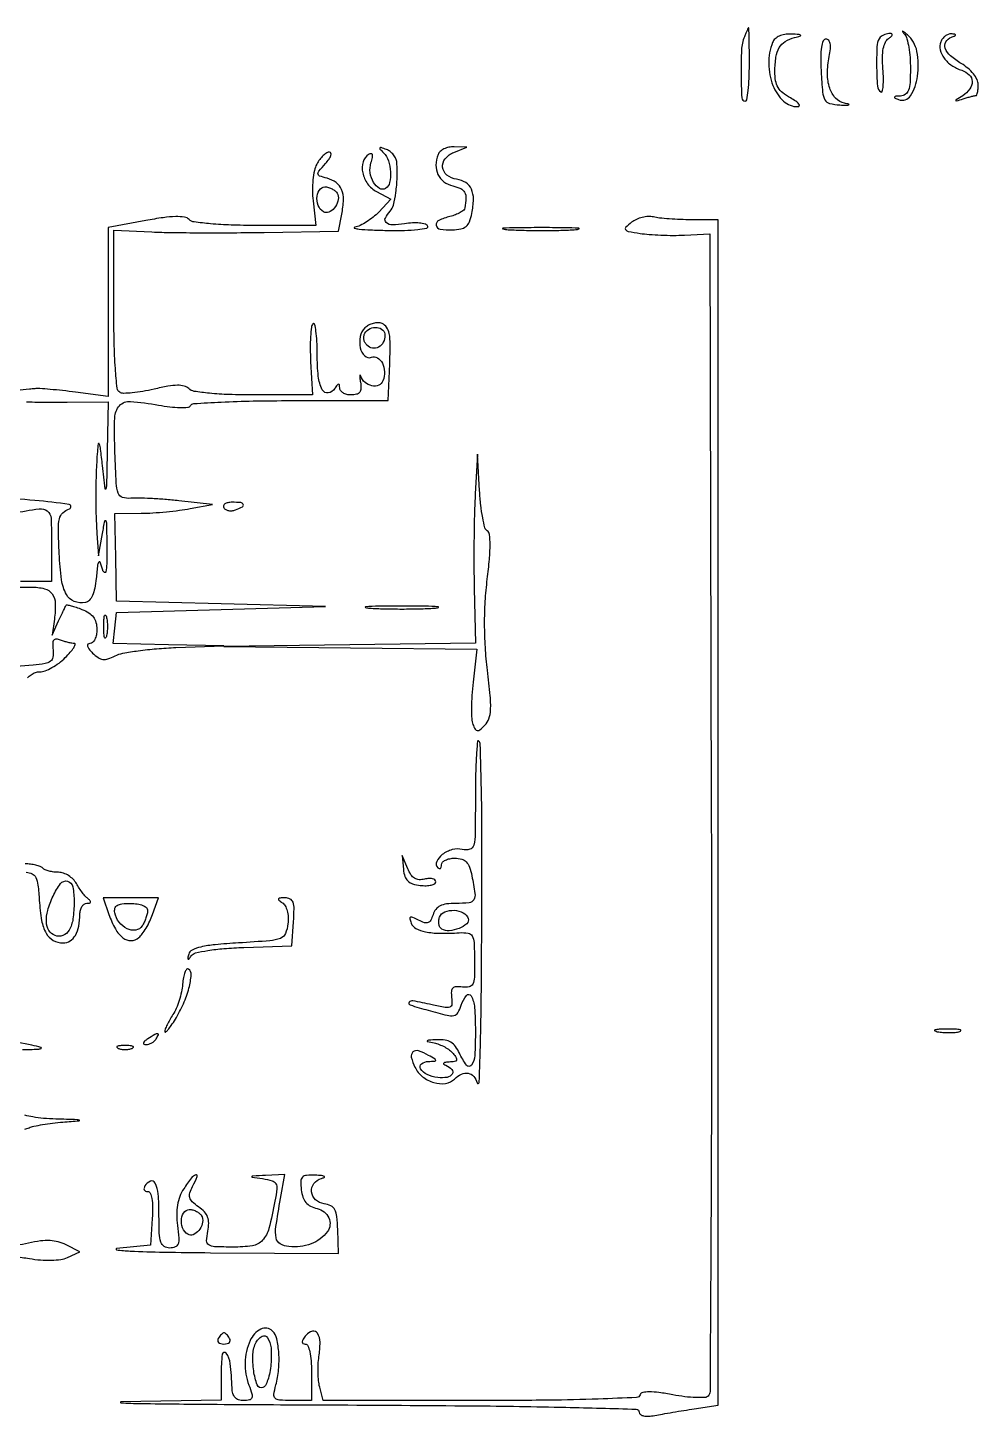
# Model space of a CAD drawing. Extents: x 24 to 1546, y 0 to 2379.
# Drawn here: x 979.8 to 1148, y 1714.2 to 1960 of the extents above; entities that cross this region are included whole.
import ezdxf

# ---------------------------------------------------------------- set-up
doc = ezdxf.new("R2010")
doc.units = 0
doc.header["$MEASUREMENT"] = 0
doc.layers.get('0').update_dxf_attribs({"linetype": 'CONTINUOUS'})

msp = doc.modelspace()

# ---------------------------------------------------------------- linework, layer by layer
for points in [[(1106.606989, 1958.418213, 0.078264), (1106.104813, 1956.064435, 0.01663), (1106.017684, 1951.862032, 0.009185), (1106.150286, 1947.571503, 0.400874), (1106.75, 1947.00263, 0.366124), (1107.047598, 1947.256074, 0.01214), (1107.279687, 1948.913277, 0.017886), (1107.446015, 1951.011729, 0.010832), (1107.5, 1953.503265, 0.002062), (1107.489723, 1955.994876, 0.003439), (1107.45799, 1958.092294, 0.000476), (1107.415473, 1959.943786, 0.408521), (1107.356989, 1960.000635, 0.282421), (1107.28193, 1959.954104, 0.005688), (1107.077684, 1959.535536, 0.011684), (1106.849983, 1959.024594, 0.007364)], [(1111.606989, 1957.418213, 0.094247), (1110.922327, 1953.622723, 0.091504), (1111.665658, 1949.79825, 0.109907), (1113.547993, 1947.00752, 0.19923), (1116.078741, 1946.040038, 0.295666), (1116.32309, 1946.208326, 0.284097), (1116.274693, 1946.50656, 0.069077), (1115.717492, 1946.993664, 0.020845), (1114.75, 1947.571975, -0.045017), (1113.403519, 1948.467772, -0.092192), (1112.580072, 1949.425967, -0.090608), (1112.147817, 1950.627549, -0.042365), (1112.015313, 1952.281937, -0.033806), (1112.199646, 1954.825508, -0.09711), (1112.776613, 1956.490694, -0.124723), (1113.837381, 1957.573061, -0.075765), (1115.5, 1958.268316, 0.009083), (1116.522967, 1958.54373, 0.578133), (1116.559017, 1958.690238, 0.177681), (1116.286118, 1958.809497, 0.004111), (1114.856989, 1958.883999, 0.050733), (1113.749411, 1958.820222, 0.066296), (1112.778623, 1958.529156, 0.0774), (1112.038834, 1958.046385, 0.118477)], [(1130.666667, 1958.333333, 0.185223), (1130.098573, 1957.058141, 0.015355), (1130.016963, 1953.365769, 0.013747), (1130.151072, 1949.652749, 0.243018), (1130.75, 1948.654466, 0.505964), (1131.017291, 1948.762219, 0.038823), (1131.173804, 1949.656957, 0.02901), (1131.224773, 1951.013178, 0.014754), (1131.139546, 1952.718168, -0.020274), (1131.059234, 1954.781272, -0.04549), (1131.203959, 1956.340528, -0.063753), (1131.560231, 1957.449671, -0.142938), (1132.139546, 1958.107406, 0.0337), (1132.595817, 1958.441568, 0.142281), (1132.782137, 1958.720669, 0.353932), (1132.709656, 1958.905143, 0.126147), (1132.416667, 1958.984687, 0.053488), (1131.952985, 1958.941562, 0.039195), (1131.455729, 1958.799669, 0.039908), (1131.000766, 1958.58765, 0.067486)], [(1135.003571, 1958.803571, -0.110401), (1135.390171, 1958.04552, -0.021809), (1135.707299, 1956.543549, -0.022139), (1135.926845, 1954.725902, -0.018986), (1136, 1952.8, -0.013946), (1135.929934, 1950.288387, -0.072278), (1135.654742, 1948.931417, -0.153288), (1135.114458, 1948.218636, -0.144215), (1134.25, 1947.921053, 0.010955), (1133.402367, 1947.864184, 0.254126), (1133.207665, 1947.734773, 0.426161), (1133.263218, 1947.566709, 0.017325), (1133.9128, 1947.283453, 0.361009), (1136.022153, 1947.97392, 0.107329), (1137.267451, 1951.409763, 0.080582), (1137.148615, 1955.820154, 0.169172), (1135.45764, 1958.753571, 0.00401), (1134.805737, 1959.307899, 0.14781), (1134.627971, 1959.383722, 0.662455), (1134.591202, 1959.318035, 0.007916)], [(1141.35674, 1957.487265, 0.153689), (1141.271036, 1956.093545, 0.099399), (1141.967512, 1954.620732, 0.084207), (1143.317518, 1953.330122, 0.072014), (1145.090305, 1952.471338, -0.117873), (1146.410767, 1951.676228, -0.191968), (1146.930915, 1950.495063, -0.169443), (1146.51877, 1949.163668, -0.091121), (1145.25, 1947.974185, 0.001472), (1144.090563, 1947.22387, 0.293301), (1144.036492, 1947.103726, 0.458615), (1144.122366, 1947.049516, 0.001881), (1145.331787, 1947.424495, -0.005997), (1146.063826, 1947.644874, -0.007503), (1146.748337, 1947.830945, -0.006189), (1147.325314, 1947.970939, -0.056474), (1147.581787, 1948, 0.314278), (1147.744432, 1948.113435, 0.03522), (1147.87715, 1948.570893, 0.032728), (1147.969781, 1949.198554, 0.020275), (1148, 1949.943464, 0.117668), (1147.78899, 1950.827684, 0.05273), (1147.136129, 1951.837595, 0.047215), (1146.16944, 1952.827369, 0.042344), (1145, 1953.659071, -0.044452), (1143.084517, 1955.033532, -0.126065), (1142.151438, 1956.372167, -0.230664), (1142.25931, 1957.498642, -0.160969), (1143.25, 1958.337719, 0.01027), (1143.89123, 1958.611907, 0.30932), (1143.97782, 1958.754345, 0.36718), (1143.873211, 1958.864951, 0.011982), (1143.218615, 1958.921053, 0.108373), (1142.68537, 1958.838075, 0.07161), (1142.143118, 1958.532443, 0.066929), (1141.674506, 1958.059607, 0.070327)], [(1120.200096, 1952.25, 0.008493), (1120.454473, 1948.574325, 0.106211), (1120.861343, 1947.248271, 0.207636), (1121.698213, 1946.609427, 0.047467), (1123.5, 1946.34137, 0.005498), (1124.706823, 1946.290857, 0.095267), (1125.094149, 1946.353016, 0.726863), (1125.090312, 1946.461537, 0.016398), (1124.344045, 1946.648597, -0.153445), (1122.761435, 1947.549122, -0.10825), (1121.713858, 1949.323604, -0.081274), (1121.317873, 1951.850437, -0.047699), (1121.630464, 1954.90232, 0.024058), (1121.836068, 1956.269303, 0.069758), (1121.799717, 1957.222692, 0.130849), (1121.536805, 1957.78462, 0.221771), (1121.075096, 1958, 0.300376), (1120.56763, 1957.664905, 0.063228), (1120.261761, 1956.59031, 0.038194), (1120.130522, 1954.835841, 0.012606)], [(1042.75, 1937.859246, -0.118829), (1043.59315, 1936.468989, -0.06281), (1043.962667, 1934.474132, -0.065408), (1043.824812, 1932.587191, -0.206269), (1043.113307, 1931.570027, -0.278064), (1042.01418, 1931.557772, -0.13027), (1040.97526, 1932.607047, -0.095697), (1040.378993, 1934.344756, -0.112234), (1040.524516, 1936.077242, 0.020994), (1040.784301, 1937.033183, 0.12481), (1040.771487, 1937.546335, 0.360354), (1040.537182, 1937.70862, 0.117434), (1040.107134, 1937.566212, 0.188135), (1039.119696, 1936.25455, 0.121528), (1039.059072, 1934.330978, 0.104859), (1039.933719, 1932.368816, 0.113262), (1041.510358, 1930.994457), (1044.020716, 1929.650954), (1041.886085, 1927.378743, -0.035049), (1040.912786, 1926.478293, -0.028357), (1039.754069, 1925.651475, -0.029206), (1038.592529, 1925.009851, -0.063218), (1037.625726, 1924.689448, 0.775095), (1037.615872, 1924.520644, 0.053382), (1038.418331, 1924.354879, 0.014536), (1040.445497, 1924.216871, 0.005367), (1043.309017, 1924.136182, 0.009756), (1046.429337, 1924.142651, 0.022083), (1048.785111, 1924.297747, 0.025126), (1050.37894, 1924.55519, 0.518702), (1050.540694, 1924.934156, 0.194891), (1050.096368, 1925.259665, 0.039173), (1049.110205, 1925.427935, 0.036053), (1047.857101, 1925.451275, 0.026863), (1046.481677, 1925.303314, -0.034929), (1044.32313, 1925.106241, -0.187237), (1043.23333, 1925.502778, -0.336706), (1043.064804, 1926.325385, -0.080055), (1043.915732, 1927.55, 0.132723), (1044.504161, 1928.619143, 0.025403), (1044.923049, 1930.815796, 0.02612), (1045.148098, 1933.4444, 0.0244), (1045.105963, 1936.143011, 0.091274), (1044.935431, 1936.820905, 0.062207), (1044.517064, 1937.499094, 0.060306), (1043.927042, 1938.075045, 0.072401), (1043.25, 1938.452257, 0.008433), (1042.307933, 1938.79283, 0.309425), (1042.097977, 1938.734694, 0.377046), (1042.10202, 1938.538647, 0.009992)], [(1052.384042, 1937.558413, 0.085786), (1052.014771, 1935.691273, 0.116691), (1052.368498, 1934.017182, 0.123109), (1053.412235, 1932.741035, 0.102466), (1055.005251, 1931.99876, -0.04787), (1056.402148, 1931.524201, -0.162354), (1057.100234, 1930.880282, -0.137605), (1057.336006, 1929.874905, -0.030894), (1057.15, 1928.108408, -0.179937), (1056.92798, 1927.723096, -0.042899), (1056.309688, 1927.294405, -0.038715), (1055.468093, 1926.894997, -0.029962), (1054.5, 1926.589356, 0.047736), (1052.524728, 1925.887729, 0.337808), (1052.081761, 1925.042134, 0.321876), (1052.780552, 1924.352244, 0.046184), (1054.904895, 1924.216359, 0.042135), (1056.421625, 1924.387938, 0.126326), (1057.354251, 1924.836363, 0.126684), (1057.953979, 1925.677734, 0.042486), (1058.377708, 1927.138538, 0.044102), (1058.653056, 1929.648903, 0.110687), (1058.290369, 1931.443833, 0.148131), (1057.29072, 1932.597539, 0.105523), (1055.675664, 1933.191529, -0.131033), (1053.969829, 1933.918265, -0.20339), (1053.205374, 1935.297309, -0.199615), (1053.660223, 1936.826056, -0.127243), (1055.175759, 1937.941374), (1057.5, 1938.873227), (1055.218615, 1938.936614, 0.059349), (1054.305041, 1938.853449, 0.060879), (1053.444888, 1938.557914, 0.067344), (1052.764486, 1938.105258, 0.121306)], [(1034.650878, 1930.5, -0.147733), (1034.666904, 1929.293413, -0.10314), (1034.027525, 1928.081938, -0.121595), (1033.048685, 1927.356756, -0.241856), (1032.111803, 1927.430902, -0.16581), (1031.18021, 1928.56289, -0.122031), (1030.989024, 1930.188103, -0.154908), (1031.578755, 1931.463415, -0.261169), (1032.667134, 1931.823324, -0.049631), (1033.328325, 1931.625482, -0.049633), (1033.937551, 1931.301226, -0.054229), (1034.409202, 1930.90666, -0.115301)], [(1086.647211, 1925.561729, 0.023012), (1085.607982, 1924.678935, 0.386428), (1085.57354, 1924.265374, 0.184925), (1086.065188, 1923.963491, 0.007576), (1088.147211, 1923.606538, 0.019516), (1089.750618, 1923.420331, 0.009137), (1091.836993, 1923.29853, 0.009037), (1094.032065, 1923.250304, 0.012524), (1096, 1923.291942), (1100.5, 1923.5), (1100.754743, 1821.054743, -0.000747), (1100.793802, 1781.716419, -0.001231), (1100.695288, 1748.463413, -0.000086), (1100.528106, 1718.593204, -0.197413), (1100.194618, 1717.794618, -0.187455), (1099.592314, 1717.529402, -0.019667), (1098.023137, 1717.52179, -0.022214), (1096.087083, 1717.674859, -0.016027), (1093.946625, 1718.010122, 0.012005), (1091.488338, 1718.415449, 0.034426), (1089.762949, 1718.537426, 0.051328), (1088.626284, 1718.422447, 0.26754), (1088.173416, 1718.020247, -0.310261), (1087.538035, 1717.539871, -0.002389), (1080.751401, 1717.26219, -0.006514), (1072.032106, 1717.060847, -0.002515), (1059.935719, 1717), (1032.038104, 1717), (1031.440353, 1719.381629, -0.036774), (1031.244313, 1720.507538, -0.018788), (1031.156366, 1721.940385, -0.018563), (1031.176329, 1723.431146, -0.026457), (1031.312984, 1724.747873, 0.040225), (1031.507508, 1727.305533, 0.134493), (1031.059765, 1728.911596, 0.336589), (1030.163261, 1729.271937, 0.153922), (1029.039284, 1728.547334, 0.025571), (1028.515816, 1727.846595, 0.122183), (1028.347158, 1727.380656, 0.291508), (1028.482632, 1727.109373, 0.135915), (1028.877555, 1727, -0.296338), (1029.342542, 1726.697883, -0.049439), (1029.693878, 1725.636359, -0.037376), (1029.926619, 1724.054802, -0.01785), (1030, 1722), (1030, 1717), (1026.480948, 1717, -0.014655), (1024.310441, 1717.063631, -0.182077), (1023.57003, 1717.393234, -0.241084), (1023.343726, 1718.079286, -0.026569), (1023.695703, 1719.75, 0.043411), (1024.174899, 1722.476205, 0.037549), (1024.210256, 1725.381998, 0.038185), (1023.855493, 1727.91358, 0.143431), (1023.093873, 1729.306127, 0.326408), (1021.010997, 1729.630277, 0.17212), (1019.127083, 1727.621267, 0.096091), (1018.243587, 1723.684826, 0.098443), (1018.908906, 1719.739594, -0.016415), (1019.44931, 1718.164427, -0.157822), (1019.43854, 1717.46491, -0.267721), (1019.025495, 1717.103251, -0.049037), (1017.975249, 1717, -0.078086), (1017.08958, 1717.139165, -0.130671), (1016.459459, 1717.544458, -0.118807), (1016.076074, 1718.241523, -0.058152), (1015.923489, 1719.25, 0.017922), (1015.622575, 1723.552083, 0.14142), (1014.876334, 1725.38495, 0.670824), (1014.193506, 1725.189648, 0.027623), (1014, 1721.689741), (1014, 1717.046149), (996.25, 1716.748476, 0.959743), (996.246713, 1716.613269, 0.012814), (999.796875, 1716.472032, 0.001889), (1013.30851, 1716.332067, 0.000616), (1033.25, 1716.225401, -0.00112), (1058.539249, 1716.064659, -0.003808), (1075.017791, 1715.797488, -0.000951), (1087.458406, 1715.477315, -0.406143), (1088, 1714.920545, 0.244513), (1088.203997, 1714.528336, 0.103602), (1088.765091, 1714.287731, 0.065044), (1089.64027, 1714.227491, 0.031957), (1090.75, 1714.367017, -0.004214), (1092.100023, 1714.613428, -0.001716), (1093.940625, 1714.926872, -0.001698), (1095.921465, 1715.250297, -0.002165), (1097.75, 1715.53437), (1102, 1716.175796), (1102, 1821.087898), (1102, 1926), (1097.25, 1926.013655, -0.008927), (1095.284764, 1926.054397, -0.008734), (1093.307812, 1926.16532, -0.008657), (1091.576909, 1926.322971, -0.032273), (1090.5, 1926.510787, 0.0742), (1089.598698, 1926.591271, 0.045645), (1088.543243, 1926.431436, 0.044736), (1087.503737, 1926.074294, 0.059526)], [(1064.789188, 1924.258586, 0.008711), (1067.612159, 1924.14806, 0.005503), (1070.908478, 1924.112769, 0.005525), (1074.149843, 1924.149556, 0.010124), (1076.789188, 1924.262181, 0.088327), (1077.319858, 1924.391534, 0.788092), (1077.297449, 1924.515128, 0.011688), (1074.807799, 1924.597762, 0.002526), (1070.5, 1924.618236, 0.002432), (1066.200814, 1924.596037, 0.013217), (1063.872449, 1924.511106, 0.86599), (1063.862628, 1924.389364, 0.041857)], [(1043, 1905.559017, -0.119941), (1042.698299, 1904.319405, -0.148759), (1041.873111, 1903.47322, -0.16795), (1040.796398, 1903.288602, -0.156873), (1039.8, 1903.8, -0.080605), (1039.458581, 1904.273679, -0.074573), (1039.27294, 1904.843771, -0.077807), (1039.266811, 1905.420225, -0.102584), (1039.446149, 1905.912868, -0.141953), (1040.363694, 1906.742628, -0.13899), (1041.590655, 1906.962058, -0.167006), (1042.596601, 1906.500468, -0.20522)], [(1058.979813, 1877.5, 0.0081), (1058.839387, 1874.132016, 0.003623), (1058.75857, 1869.697814, 0.003585), (1058.740709, 1865.006599, 0.004859), (1058.796137, 1860.769156), (1059.018008, 1851.038311), (1036.759004, 1850.749024), (1014.5, 1850.459737), (1036.879166, 1850.229868), (1059.258333, 1850), (1058.597963, 1844.163103, 0.012546), (1058.391236, 1841.808361, 0.014548), (1058.316149, 1839.559806, 0.013638), (1058.359732, 1837.664157, 0.079202), (1058.565924, 1836.688801, 0.03349), (1058.969874, 1835.815768, 0.254043), (1059.337999, 1835.578294, 0.197291), (1059.804778, 1835.729993, 0.020402), (1060.672608, 1836.52975, 0.115465), (1061.38742, 1837.681412, 0.069456), (1061.687675, 1839.26929, 0.035677), (1061.630104, 1841.758063, 0.006816), (1061.141827, 1846.25805, -0.014832), (1060.764283, 1850.347831, -0.015174), (1060.63369, 1854.421767, -0.015336), (1060.750516, 1858.453118, -0.015971), (1061.114389, 1862.415289, 0.008845), (1061.487085, 1865.923814, 0.022415), (1061.598095, 1868.484888, 0.025046), (1061.504718, 1870.293406, 0.232971), (1061.101575, 1870.937223, -0.193448), (1060.693328, 1871.49125, -0.015989), (1060.293203, 1873.27307, -0.019541), (1059.956824, 1875.501113, -0.013772), (1059.746213, 1878.025932), (1059.385359, 1884.5)], [(1014.473008, 1875.043674, 0.126981), (1014.809536, 1874.720854, 0.081026), (1015.321649, 1874.533742, 0.072258), (1015.926665, 1874.506898, 0.066719), (1016.532025, 1874.650663, 0.027681), (1017.769457, 1875.205874, 0.395517), (1017.917133, 1875.622791, 0.275668), (1017.476999, 1875.936989, 0.020503), (1015.940983, 1876, 0.045552), (1015.193244, 1875.931736, 0.099152), (1014.660421, 1875.719079, 0.177225), (1014.42542, 1875.405148, 0.214542)], [(993.689326, 1852.25, -0.161593), (993.521012, 1851.99086, -0.542911), (993.366341, 1852.042187, -0.052887), (993.259713, 1852.748017, -0.011065), (993.232003, 1854, -0.011065), (993.259713, 1855.251983, -0.052887), (993.366341, 1855.957813, -0.542911), (993.521012, 1856.00914, -0.161593), (993.689326, 1855.75, -0.039571), (993.831531, 1854.952734, -0.024357), (993.877971, 1854, -0.024357), (993.831531, 1853.047266, -0.039571)], [(1040.25, 1857.261012, 0.009864), (1042.867693, 1857.148534, 0.005804), (1046, 1857.112174, 0.005804), (1049.132307, 1857.148534, 0.009864), (1051.75, 1857.261012, 0.061613), (1052.448108, 1857.39219, 0.829596), (1052.432812, 1857.51584, 0.013058), (1050.123307, 1857.600303, 0.002611), (1046, 1857.621831, 0.002611), (1041.876693, 1857.600303, 0.013058), (1039.567188, 1857.51584, 0.829596), (1039.551892, 1857.39219, 0.061613)], [(1059, 1824.147615, -0.00279), (1058.962106, 1817.357496, -0.056639), (1058.707272, 1815.318234, -0.266388), (1058.004241, 1814.575824, -0.13528), (1056.675797, 1814.545234, 0.130436), (1054.918232, 1814.521499, 0.092814), (1053.142919, 1813.646318, 0.128092), (1052.153892, 1812.40534, 0.310294), (1052.357499, 1811.309167, 0.117684), (1052.601589, 1811.159142, 0.255643), (1052.811265, 1811.19811, 0.167549), (1052.954971, 1811.430166, 0.055671), (1053, 1811.833333, -0.193863), (1053.179518, 1812.278934, -0.08728), (1053.697656, 1812.657292, -0.067133), (1054.466016, 1812.914085, -0.047153), (1055.375, 1813, -0.066858), (1056.575854, 1812.838706, -0.135513), (1057.388947, 1812.355263, -0.108346), (1057.950255, 1811.437985, -0.033988), (1058.375, 1809.875, -0.012298), (1058.917695, 1806.765731, -0.169272), (1058.707905, 1805.657938, -0.240121), (1057.885241, 1805.122533, -0.026414), (1055.567388, 1805, 0.030684), (1053.889147, 1804.896914, 0.083739), (1052.753132, 1804.558179, 0.113554), (1051.995501, 1803.941729, 0.088811), (1051.500239, 1803.000753, -0.044479), (1051.089433, 1802.018801, -0.181752), (1050.614299, 1801.596931, -0.175372), (1049.967389, 1801.584446, -0.040893), (1048.955357, 1802.023892, 0.014689), (1047.940794, 1802.529113, 0.201088), (1047.537743, 1802.543534, 0.37536), (1047.397667, 1802.281866, 0.034949), (1047.629494, 1801.523139, 0.182287), (1048.475657, 1800.571936, 0.07127), (1050.159024, 1799.974841, 0.047215), (1052.678011, 1799.71141, 0.018799), (1056.154081, 1799.807909, -0.052126), (1057.711337, 1799.747443, -0.234858), (1058.438994, 1799.244997, -0.115494), (1058.763655, 1798.09499, -0.009359), (1058.847233, 1794.93757, -0.009332), (1058.814259, 1791.917591, -0.099552), (1058.538108, 1790.727642, -0.24321), (1057.904572, 1790.228646, -0.082031), (1056.693152, 1790.196772, 0.042673), (1055.591503, 1790.254217, 0.187237), (1055.003219, 1790.003144, 0.191138), (1054.745415, 1789.425078, 0.044689), (1054.796806, 1788.344755, -0.050747), (1054.839718, 1787.134601, -0.294397), (1054.476674, 1786.645547, -0.136025), (1053.625918, 1786.56945, -0.010161), (1051.32488, 1787.039496, 0.00698), (1047.934837, 1787.754497, 0.297547), (1047.282389, 1787.490488, 0.507143), (1047.442698, 1787.023702, 0.007611), (1050.656229, 1786.078472, 0.006563), (1054.010385, 1785.194362, 0.100588), (1055.200608, 1785.141844, 0.228993), (1055.90327, 1785.629431, 0.051699), (1056.5, 1787, -0.090384), (1057.402679, 1788.702132, -0.535511), (1058.229607, 1788.635508, -0.108361), (1058.846307, 1786.578064, -0.018837), (1059, 1782.5, -0.01311), (1058.88347, 1778.056493, -0.141256), (1058.301292, 1776.37382, -0.513339), (1057.429673, 1776.366389, -0.050862), (1056.181954, 1778.5, 0.05181), (1055.490149, 1779.677871, 0.098443), (1054.681415, 1780.416257, 0.097841), (1053.648183, 1780.791829, 0.050713), (1052.271439, 1780.863818, 0.00282), (1050.719239, 1780.778768, 0.175661), (1050.470534, 1780.67122, 0.60303), (1050.505283, 1780.545866, 0.005708), (1051.677379, 1780.303783, -0.045339), (1052.598613, 1780.03601, -0.03286), (1053.566204, 1779.581448, -0.033442), (1054.434823, 1779.022552, -0.059939), (1055.049824, 1778.439966, -0.029811), (1055.609755, 1777.677018, -0.253481), (1055.641333, 1777.267791, -0.252809), (1055.315683, 1777.017101, -0.029679), (1054.372445, 1776.921053, 0.02328), (1053.701207, 1776.861365, 0.155673), (1053.402336, 1776.71916, 0.454598), (1053.408741, 1776.538923, 0.07474), (1053.75, 1776.337719, -0.105928), (1054.842596, 1775.598869, -0.35061), (1054.915952, 1774.792249, -0.21312), (1053.998697, 1774.208071, -0.06634), (1052.327119, 1774.183578, -0.076346), (1050.437648, 1774.706971, -0.156291), (1049.306846, 1775.724457, -0.372586), (1049.471256, 1776.601625, -0.16539), (1050.666667, 1777.030409, 0.006554), (1051.845749, 1777.065429, 0.389412), (1051.984807, 1777.204513, 0.273587), (1051.874448, 1777.410674, 0.004537), (1050.712324, 1778.101183, 0.050912), (1048.95682, 1778.896365, 0.26631), (1047.955902, 1778.696636, 0.281402), (1047.658842, 1777.752018, 0.054628), (1048.3045, 1776, 0.109288), (1049.65747, 1774.326692, 0.096327), (1051.650144, 1773.286536, 0.106227), (1053.721491, 1773.12597, 0.164228), (1055.315335, 1773.915335, -0.086729), (1056.525744, 1774.765594, -0.15225), (1057.726986, 1774.931406, -0.172736), (1058.705989, 1774.387501, -0.117025), (1059.310674, 1773.25, 0.86219), (1059.68165, 1773.290174, 0.004421), (1059.910932, 1780.677675, 0.00394), (1060.079427, 1792.456289, 0.00097), (1060.166179, 1811.806489, 0.002686), (1060.142945, 1820.018272, 0.004291), (1060.025202, 1827.033436, 0.001039), (1059.857293, 1833.150617, 0.191251), (1059.610178, 1833.723155, 0.636963), (1059.366527, 1833.634515, 0.005984), (1059.17924, 1831.162039, 0.010283), (1059.04349, 1828.012249, 0.005627)], [(1046.259963, 1811, 0.056783), (1046.520654, 1809.77189, 0.123796), (1047.035884, 1808.9662, 0.115245), (1047.898508, 1808.465364, 0.04553), (1049.25, 1808.183578, 0.033284), (1050.303686, 1808.132945, 0.053996), (1051.192188, 1808.245865, 0.074249), (1051.799811, 1808.490339, 0.266034), (1052, 1808.839958, 0.227946), (1051.841931, 1809.168667, 0.113179), (1051.415425, 1809.37413, 0.075609), (1050.772295, 1809.420903, 0.044391), (1050.009957, 1809.292353, -0.077212), (1049.037023, 1809.193103, -0.125672), (1048.248892, 1809.439054, -0.107781), (1047.59469, 1810.069946, -0.047191), (1047.01992, 1811.135973), (1046.019926, 1813.5)], [(987.984687, 1805.25, -0.03426), (987.76687, 1802.254089, -0.0947), (987.084649, 1800.261752, -0.172336), (985.996411, 1799.324994, -0.186058), (984.600925, 1799.322898, -0.166364), (983.524389, 1800.222528, -0.124301), (983.067563, 1801.711772, -0.082996), (983.305657, 1803.767496, -0.038483), (984.25, 1806.292833, -0.053352), (985.582871, 1808.509459, -0.307996), (986.812058, 1808.923986, -0.283948), (987.732717, 1807.926109, -0.04902)], [(994.129607, 1803.058052, 0.041365), (995.279161, 1800.470774, 0.102424), (996.617051, 1798.898182, 0.170145), (998.029037, 1798.422941, 0.171742), (999.422412, 1798.935608, 0.06162), (1000.04015, 1799.592107, 0.024015), (1000.728251, 1800.633531, 0.023336), (1001.373265, 1801.845146, 0.026783), (1001.870393, 1803.058052), (1002.895961, 1806), (998, 1806), (993.104039, 1806)], [(1000.984687, 1803.75, -0.056079), (1000.911524, 1803.164387, -0.025823), (1000.692983, 1802.426563, -0.025186), (1000.380366, 1801.665955, -0.031811), (1000.013154, 1801, -0.218847), (998.884683, 1800.272905, -0.149849), (997.355547, 1800.513426, -0.116643), (995.934693, 1801.675951, -0.11513), (995.176676, 1803.357183, -0.115548), (995.20437, 1804.131548, -0.193999), (995.592168, 1804.642666, -0.109252), (996.43564, 1804.922984, -0.025809), (997.926676, 1805, -0.034967), (999.155769, 1804.913938, -0.062136), (1000.134105, 1804.649564, -0.088302), (1000.768797, 1804.247936, -0.213852)], [(1024.830076, 1805.126181, -0.128667), (1025.327893, 1804.591664, -0.058144), (1025.68368, 1803.695115, -0.050883), (1025.863087, 1802.583014, -0.043008), (1025.830076, 1801.391493, -0.072583), (1025.371536, 1799.657847, -0.202079), (1024.48443, 1798.800186, -0.07315), (1022.645232, 1798.381764, -0.004587), (1017.079175, 1798, 0.00831), (1012.935344, 1797.684768, 0.032584), (1010.403863, 1797.282233, 0.056177), (1008.877279, 1796.750673, 0.218267), (1008.253044, 1796, 0.010398), (1008.077828, 1795.293522, 0.31404), (1008.143175, 1795.132845, 0.387783), (1008.295401, 1795.158021, 0.012175), (1008.705713, 1795.706033, -0.180521), (1009.480976, 1796.231046, -0.019652), (1011.631543, 1796.664237, -0.020287), (1014.488544, 1797.005557, -0.010909), (1018.031844, 1797.206033), (1026.5, 1797.5), (1026.807498, 1801.75, 0.014118), (1026.908788, 1804.050937, 0.089283), (1026.72003, 1805.203474, 0.195337), (1026.209686, 1805.778073, 0.117336), (1025.307498, 1805.984687, 0.016353), (1024.425797, 1805.948363, 0.252521), (1024.178495, 1805.790347, 0.368531), (1024.226242, 1805.553162, 0.025246)], [(1057.726719, 1802.334859, -0.301817), (1057.46904, 1801.397846, -0.084222), (1056.104193, 1800.564546, -0.07391), (1054.368312, 1800.153452, -0.16101), (1053.052623, 1800.467478, -0.129942), (1052.727846, 1800.810016, -0.080678), (1052.542331, 1801.335556, -0.071401), (1052.520019, 1801.958911, -0.064997), (1052.670952, 1802.584897, -0.21055), (1053.583369, 1803.504555, -0.10633), (1055.226529, 1803.773855, -0.104518), (1056.856803, 1803.344186, -0.199313)], [(1007.174326, 1790.704756, -0.034002), (1006.975288, 1789.332398, -0.023622), (1006.573542, 1787.817579, -0.02391), (1006.046795, 1786.393538, -0.044514), (1005.46689, 1785.309124, 0.015196), (1004.906524, 1784.394426, 0.018035), (1004.435848, 1783.497354, 0.017068), (1004.095515, 1782.720696, 0.100415), (1004.016847, 1782.285183, 0.620189), (1004.165675, 1782.215285, 0.049201), (1004.575095, 1782.611898, 0.025635), (1005.177579, 1783.401627, 0.011368), (1005.89361, 1784.5, 0.035248), (1007.328386, 1787.225867, 0.039638), (1008.301533, 1790.02302, 0.041301), (1008.711401, 1792.368269, 0.284224), (1008.211106, 1793.369529, 0.373636), (1007.888853, 1793.317004, 0.080933), (1007.578105, 1792.789743, 0.048841), (1007.323278, 1791.881169, 0.024953)], [(1001, 1781, 0.027275), (1000.445888, 1780.597454, 0.147021), (1000.239151, 1780.292684, 0.37991), (1000.327599, 1780.095709, 0.102799), (1000.690983, 1780.015313, 0.074131), (1001.192374, 1780.083483, 0.053889), (1001.713662, 1780.298248, 0.054031), (1002.175433, 1780.618541, 0.075854), (1002.5, 1781, 0.034464), (1002.886554, 1781.734105, 0.541951), (1002.758161, 1781.931144, 0.136158), (1002.281145, 1781.798791, 0.008108)], [(1140.761659, 1782.292739, 0.028254), (1141.754739, 1782.159391, 0.020511), (1142.869594, 1782.119272, 0.020826), (1143.934218, 1782.169017, 0.041951), (1144.761659, 1782.31292, 0.285845), (1144.916221, 1782.476221, 0.417468), (1144.814362, 1782.62839, 0.038992), (1143.938425, 1782.726931, 0.009782), (1142.5, 1782.747817, 0.008901), (1141.071102, 1782.715166, 0.053901), (1140.339362, 1782.605813, 0.67161), (1140.319562, 1782.45659, 0.082665)], [(995.75, 1779.337719, 0.057986), (996.320008, 1779.181385, 0.037979), (997, 1779.12966, 0.037979), (997.679992, 1779.181385, 0.057986), (998.25, 1779.337719, 0.174857), (998.459382, 1779.525001, 0.447206), (998.398438, 1779.693942, 0.078554), (997.89144, 1779.810911, 0.017491), (997, 1779.842105, 0.017491), (996.10856, 1779.810911, 0.078554), (995.601562, 1779.693942, 0.447206), (995.540618, 1779.525001, 0.174857)], [(1007.394215, 1754.478895, 0.051804), (1006.685596, 1753.106135, 0.050704), (1006.268018, 1751.607149, 0.045712), (1006.1344, 1749.919406, 0.030253), (1006.276005, 1747.978895, -0.013728), (1006.512868, 1745.750118, -0.102933), (1006.379355, 1744.702165, -0.220566), (1005.879628, 1744.18271, -0.092909), (1004.904843, 1744, -0.141021), (1003.911358, 1744.28589, -0.177582), (1003.329368, 1745.037466, -0.068199), (1003.059609, 1746.59753, -0.008759), (1003, 1750, 0.019652), (1002.859767, 1753.5665, 0.096561), (1002.322691, 1755.498651, 0.385132), (1001.494842, 1755.821555, 0.16494), (1000.5, 1755, 0.088183), (1000.348527, 1754.618172, 0.167031), (1000.390695, 1754.29375, 0.178051), (1000.619097, 1754.077478, 0.101778), (1000.995774, 1754, -0.296658), (1001.449616, 1753.704744, -0.062216), (1001.736939, 1752.75225, -0.041203), (1001.865437, 1751.267688, -0.017017), (1001.804791, 1749.25), (1001.5, 1744.5), (995.5, 1743.918108, 0.887256), (995.49471, 1743.68469, 0.024246), (997.914311, 1743.457765, 0.006847), (1003.831128, 1743.272299, 0.002554), (1012.144463, 1743.168108), (1034.788927, 1743), (1034.644463, 1747.25, 0.017912), (1034.482462, 1749.56722, 0.094542), (1034.114794, 1750.780929, 0.158346), (1033.42474, 1751.455491, 0.07989), (1032.25, 1751.819551, -0.152244), (1030.727269, 1752.542471, -0.180552), (1030.012817, 1753.955511, -0.192512), (1030.417915, 1755.422104, -0.16788), (1031.75, 1756.310674, 0.058238), (1032.244093, 1756.503427, 0.599433), (1032.244518, 1756.674155, 0.101706), (1031.77953, 1756.813202, 0.011673), (1030.683578, 1756.883999, 0.028552), (1029.101756, 1756.858807, 0.184792), (1028.392362, 1756.526159, 0.191943), (1028.101297, 1755.813178, 0.031142), (1028.183578, 1754.289546, 0.053076), (1028.473389, 1753.007207, 0.095013), (1029.00617, 1752.071874, 0.098467), (1029.832042, 1751.42125, 0.060381), (1031, 1750.994461, -0.229479), (1033.049749, 1749.333954, -0.275712), (1032.807669, 1746.903554, -0.146108), (1029.912677, 1744.733222, -0.114547), (1026, 1744.241428, -0.106553), (1024.446469, 1744.748278, -0.220715), (1023.732795, 1745.772312, -0.080021), (1023.70333, 1747.805461, -0.007533), (1024.50268, 1752.75), (1025.255616, 1757), (1021.877808, 1756.850168, 0.000832), (1019.607967, 1756.745699, 0.197104), (1019.423132, 1756.659387, 0.599957), (1019.457008, 1756.562411, 0.001359), (1021.347073, 1756.274378, -0.03201), (1023.006854, 1755.916253, -0.200064), (1023.672771, 1755.387135, -0.156053), (1023.855758, 1754.459948, -0.017674), (1023.531731, 1752.317448, -0.016552), (1022.449153, 1747.443046, -0.122459), (1021.326667, 1745.365468, -0.171243), (1019.534546, 1744.403715, -0.040294), (1016.090514, 1744.152549, -0.00795), (1012.837756, 1744.229475, -0.132029), (1011.813419, 1744.548679, -0.268324), (1011.438552, 1745.265447, -0.038762), (1011.643823, 1746.969116, 0.044525), (1011.798939, 1748.394405, 0.095574), (1011.611377, 1749.479535, 0.099223), (1011.040265, 1750.391435, 0.050658), (1010.013436, 1751.278036, -0.033994), (1008.900911, 1752.175805, -0.135405), (1008.443404, 1752.914228, -0.150242), (1008.453893, 1753.737595, -0.045132), (1008.948926, 1754.904568, 0.023932), (1009.771031, 1756.634898, 0.624767), (1009.508519, 1756.933494, 0.167481), (1008.745248, 1756.412288, 0.014938)], [(1010.650878, 1749.5, -0.147733), (1010.666904, 1748.293413, -0.10314), (1010.027525, 1747.081938, -0.121595), (1009.048685, 1746.356756, -0.241856), (1008.111803, 1746.430902, -0.16581), (1007.18021, 1747.56289, -0.122031), (1006.989024, 1749.188103, -0.154908), (1007.578755, 1750.463415, -0.261169), (1008.667134, 1750.823324, -0.049631), (1009.328325, 1750.625482, -0.049633), (1009.937551, 1750.301226, -0.054229), (1010.409202, 1749.90666, -0.115301)], [(1013.5, 1728, 0.146489), (1013.397987, 1727.620597, 0.191582), (1013.538811, 1727.29375, 0.134005), (1013.925364, 1727.072951, 0.063222), (1014.5, 1727, 0.063222), (1015.074636, 1727.072951, 0.134005), (1015.461189, 1727.29375, 0.191582), (1015.602013, 1727.620597, 0.146489), (1015.5, 1728, 0.025622), (1015.235369, 1728.382847, 0.032351), (1014.951311, 1728.70625, 0.033983), (1014.686704, 1728.937141, 0.163822), (1014.5, 1729, 0.163822), (1014.313296, 1728.937141, 0.033983), (1014.048689, 1728.70625, 0.032351), (1013.764631, 1728.382847, 0.025622)], [(1022.818221, 1723.459078, -0.026784), (1022.613638, 1721.975186, -0.035852), (1022.261501, 1720.663278, -0.038871), (1021.827255, 1719.668557, -0.193498), (1021.369866, 1719.283922, -0.404417), (1020.38982, 1719.759369, -0.052072), (1019.763203, 1722.250253, -0.048068), (1019.62611, 1725.206611, -0.108623), (1020.212371, 1727.357359, -0.156471), (1021.247475, 1728.376962, -0.378969), (1022.205156, 1728.125209, -0.128645), (1022.826797, 1726.33003, -0.040253)]]:
    msp.add_lwpolyline(points, format="xyb", close=True)
for points in [[(977, 1861), (980.393011, 1861, -0.062575), (982.739575, 1860.705172, -0.176272), (984.084591, 1859.787102, -0.150805), (984.648172, 1858.106446, -0.042357), (984.478972, 1855.311649), (984.068028, 1852.5), (985.230525, 1855, -0.001085), (985.687866, 1855.977973, -0.001532), (986.099949, 1856.847281, -0.000879), (986.451242, 1857.579211, -0.02148), (986.557823, 1857.777978, -0.321598), (986.723068, 1857.850457, -0.011048), (987.449328, 1857.679602, -0.016973), (988.337915, 1857.417251, -0.010572), (989.361312, 1857.052729, -0.049743), (990.57921, 1856.445185, -0.09188), (991.389379, 1855.697405, -0.098002), (991.84583, 1854.744696, -0.062937), (992, 1853.524751, -0.04613), (991.910653, 1852.55839, -0.066072), (991.643304, 1851.741646, -0.086144), (991.249598, 1851.19035, -0.197192), (990.785714, 1851, 0.183058), (990.425737, 1850.863637, 0.287258), (990.334974, 1850.55627, 0.103402), (990.604812, 1850.035919, 0.025238), (991.256202, 1849.315226, 0.043791), (992.228378, 1848.499903, 0.121212), (993.055266, 1848.180038, 0.114558), (993.965064, 1848.271567, 0.036917), (995.220488, 1848.805592, -0.072392), (996.600514, 1849.280534, -0.012593), (999.327268, 1849.725449, -0.013449), (1002.578607, 1850.083424, -0.011692), (1006, 1850.286821), (1014.5, 1850.592909), (1004.683578, 1850.796455), (994.867155, 1851), (995.183578, 1853.75), (995.5, 1856.5), (1014, 1857.022471), (1032.5, 1857.544941), (1014, 1858.022471), (995.5, 1858.5), (995.332639, 1866.25), (995.165278, 1874), (999.832639, 1874.05763, 0.012409), (1001.91084, 1874.134898, 0.008093), (1004.303963, 1874.322341, 0.00814), (1006.633242, 1874.58109, 0.01537), (1008.5, 1874.877846), (1012.5, 1875.640433), (1006.5, 1876.282831, 0.007041), (1004.01953, 1876.513129, 0.006995), (1001.528125, 1876.67407, 0.006884), (999.346634, 1876.754279, 0.026963), (998, 1876.712615, -0.098054), (996.544019, 1876.874368, -0.237069), (995.788974, 1877.608961, -0.070471), (995.445028, 1879.370055, -0.004253), (995.209303, 1884.765768, -0.014062), (995.165554, 1890.986245, -0.18178), (996.013055, 1893.10368, -0.232656), (997.937728, 1893.857425, -0.023974), (1002.913694, 1893.197495, 0.016479), (1004.946819, 1892.896792, 0.025604), (1006.715611, 1892.785769, 0.024036), (1008.10012, 1892.836429, 0.237465), (1008.58181, 1893.132372, -0.244167), (1009.1686, 1893.482724, -0.002614), (1014.017104, 1893.745134, -0.007495), (1019.694596, 1893.937401, -0.004716), (1026.331943, 1894), (1043.545851, 1894), (1043.838049, 1900.506395, 0.009631), (1043.926261, 1903.949114, 0.048381), (1043.752634, 1905.866009, 0.099401), (1043.295317, 1906.994028, 0.156528), (1042.487581, 1907.643139, 0.090587), (1041.755796, 1907.780636, 0.062859), (1040.918354, 1907.679228, 0.061142), (1040.107235, 1907.366311, 0.073903), (1039.45225, 1906.880822, 0.147018), (1038.617232, 1905.328257, 0.104532), (1038.630753, 1903.339951, 0.143794), (1039.405532, 1901.924209, 0.29592), (1040.590107, 1901.672951, -0.229127), (1041.663959, 1901.582458, -0.145284), (1042.534415, 1900.643767, -0.107699), (1042.91611, 1899.114401, -0.09943), (1042.644843, 1897.516859, -0.203242), (1041.891251, 1896.735685, -0.15293), (1040.690383, 1896.616604, -0.127138), (1039.465409, 1897.219839, -0.130991), (1038.702727, 1898.335144, 0.099272), (1038.591318, 1898.522193, 0.673771), (1038.522011, 1898.496886, 0.042143), (1038.543744, 1898.056842, 0.007702), (1038.664852, 1897.25, -0.044508), (1038.748051, 1896.149158, -0.155744), (1038.525216, 1895.48238, -0.17625), (1037.979114, 1895.11646, -0.060431), (1037.019052, 1895, -0.059937), (1036.245797, 1895.093027, -0.078036), (1035.588598, 1895.367188, -0.095663), (1035.145511, 1895.773163, -0.157812), (1034.984687, 1896.25, 0.039658), (1034.935897, 1896.781595, 0.406169), (1034.773467, 1896.899621, 0.201371), (1034.525459, 1896.750728, 0.017021), (1034.096491, 1896.121885, -0.217245), (1032.94108, 1895.367627, -0.32359), (1031.909659, 1895.898593, -0.091863), (1031.202375, 1898.30148, -0.025768), (1031, 1902.225684, 0.011535), (1030.947112, 1904.51783, 0.023181), (1030.780019, 1906.31923, 0.029664), (1030.541739, 1907.505916, 0.578794), (1030.251127, 1907.58446, 0.168892), (1029.972737, 1907.009283, 0.013756), (1029.82237, 1905.317217, 0.017268), (1029.767104, 1903.239185, 0.0124), (1029.843137, 1900.917794), (1030.184021, 1895), (1019.79201, 1895, -0.008446), (1015.436115, 1895.073583, -0.015785), (1011.917584, 1895.303846, -0.013933), (1009.222698, 1895.641876, -0.159521), (1008.280861, 1896.119139, 0.134876), (1007.473087, 1896.578709, 0.065967), (1006.287332, 1896.718541, 0.041782), (1004.59425, 1896.552301, 0.013515), (1002.128328, 1896.030786, -0.015613), (1000.124239, 1895.615716, -0.02029), (998.265801, 1895.368159, -0.018386), (996.730112, 1895.283478, -0.143956), (996.047467, 1895.470664, -0.232567), (995.58532, 1896.207454, -0.007977), (995.280222, 1899.695504, -0.012167), (995.066763, 1904.237554, -0.005657), (995, 1910.13796), (995, 1924.157885), (1001.75, 1923.861694, 0.007543), (1005.221722, 1923.761795, 0.002428), (1010.372656, 1923.716325, 0.002421), (1016.104993, 1923.721308, 0.00271), (1021.625, 1923.782751), (1034.75, 1924), (1035.347812, 1926.989062, 0.040709), (1035.646189, 1929.549224, 0.106313), (1035.321363, 1931.363314, 0.139117), (1034.357865, 1932.590847, 0.093544), (1032.736987, 1933.358529, -0.019471), (1031.428313, 1933.755783, -0.29064), (1031.144263, 1934.113251, -0.202994), (1031.297575, 1934.618168, -0.010057), (1032.461149, 1935.95707, 0.028628), (1033.094027, 1936.742384, 0.069692), (1033.43794, 1937.399889, 0.16549), (1033.444072, 1937.815353, 0.325172), (1033.190171, 1938, 0.142622), (1032.68009, 1937.851481, 0.047806), (1032.06187, 1937.369488, 0.042975), (1031.443858, 1936.674939, 0.037483), (1030.921636, 1935.853575, 0.07144), (1030.513056, 1934.729944, 0.026314), (1030.25449, 1933.058799, 0.025444), (1030.160338, 1931.177867, 0.027852), (1030.263615, 1929.353575), (1030.754326, 1925), (1020.077163, 1925, -0.008555), (1015.785113, 1925.073442, -0.01381), (1012.137898, 1925.299268, -0.010238), (1009.222471, 1925.621065, -0.165227), (1008.347924, 1926.052076, 0.16239), (1007.509338, 1926.471139, 0.040998), (1005.966132, 1926.563078, 0.029301), (1003.754537, 1926.383481, 0.01065), (1000.647924, 1925.879224), (994, 1924.654296), (994, 1909.689466), (994, 1894.724637), (988.25, 1895.489125, 0.005351), (985.938536, 1895.771304, 0.006338), (983.748438, 1895.986842, 0.005578), (981.898375, 1896.124491, 0.03967), (981, 1896.109946, 0.004085), (980.063045, 1896.012475, 0.000434), (977.884375, 1895.765903, 0.000536)], [(979.573438, 1893.779051, 0.002473), (983.466844, 1893.724684, 0.004106), (986.75, 1893.722036), (994, 1893.775722), (993.831892, 1885.137861, -0.000428), (993.707967, 1879.038304, -0.071201), (993.600013, 1878.383244, -0.808994), (993.464632, 1878.396157, -0.001278), (993, 1882.5, 0.003313), (992.6564, 1885.428166, 0.056473), (992.429886, 1886.369008, 0.775741), (992.241666, 1886.350534, 0.0208), (992.090016, 1885, 0.007922), (991.886383, 1881.259258, 0.008381), (991.80632, 1877.583495, 0.008574), (991.849906, 1873.990971, 0.009314), (992.017277, 1870.5), (992.283811, 1866.5), (993, 1870.5, -0.006216), (993.425803, 1872.718795, -0.778116), (993.602384, 1872.726968, -0.070708), (993.721471, 1871.956546, -0.001421), (993.758415, 1868, -0.005863), (993.743279, 1865.10629, -0.040284), (993.604882, 1863.691065, -0.54236), (993.346983, 1863.58237, -0.171643), (993.03877, 1864, 0.012644), (992.575023, 1865.394296, 0.592083), (992.338372, 1865.431337, 0.137498), (992.141949, 1864.944681, 0.003333), (991.88845, 1862.508317, -0.026632), (991.628494, 1860.791326, -0.053735), (991.210335, 1859.489858, -0.075227), (990.661315, 1858.630321, -0.172295), (990, 1858.25957, -0.136634), (987.983206, 1858.465714, -0.178008), (986.605815, 1859.687916, -0.090559), (985.769031, 1862.281668, -0.020269), (985.345275, 1866.929843, -0.006845), (985.187515, 1871.227531, -0.0624), (985.377227, 1873.08766, -0.149809), (985.981883, 1874.134753, -0.099172), (987.172842, 1874.868235, 0.775276), (987.096577, 1875.609819, 0.015495), (981.017899, 1876.332694, 0.012835), (973.937257, 1876.770192, 0.073872)], [(977.143153, 1874.071185, -0.011647), (981.798037, 1874.858492, -0.209636), (983.223858, 1874.465375, -0.213189), (983.887596, 1873.153488, -0.012076), (984, 1868.5), (984, 1862), (978.51342, 1862, 0.012268)], [(979.751619, 1844.918792, -0.071883), (980.361499, 1845.485938, -0.070157), (981.123557, 1845.868736, -0.081535), (981.923161, 1846, 0.091781), (982.860106, 1846.173448, 0.035598), (984.060099, 1846.734375, 0.033752), (985.305889, 1847.54331, 0.035518), (986.409091, 1848.5, 0.01644), (987.308352, 1849.460424, 0.035675), (987.918343, 1850.265625, 0.066228), (988.176533, 1850.807372, 0.508996), (988.036333, 1851, -0.045786), (987.594028, 1851.040588, -0.014954), (986.953039, 1851.17917, -0.014762), (986.246668, 1851.376452, -0.016135), (985.574098, 1851.60994, 0.072463), (984.819509, 1851.780055, 0.254634), (984.38061, 1851.583207, 0.162148), (984.184155, 1851.00782, 0.02908), (984.24231, 1849.85994, -0.060612), (984.226476, 1848.573988, -0.198708), (983.808552, 1847.853614, -0.124557), (982.849335, 1847.442447, -0.018638), (980.75, 1847.189635), (977, 1846.879269)], [(979.5, 1810.5, -0.115736), (980.54122, 1810.255715, -0.170246), (981.191212, 1809.588928, -0.080253), (981.571357, 1808.242749, -0.013008), (981.813964, 1805.525391, 0.026988), (982.231554, 1801.972306, 0.084764), (983.030105, 1799.715387, 0.136934), (984.275002, 1798.460433, 0.130037), (986.015456, 1798, 0.142152), (987.254791, 1798.359614, 0.119297), (988.209077, 1799.346705, 0.087547), (988.805694, 1800.949317, 0.045465), (989, 1803.081787, -0.063231), (989.093265, 1803.816335, -0.080502), (989.367188, 1804.441023, -0.097023), (989.773225, 1804.861994, -0.150563), (990.25, 1805.015313, 0.04656), (990.71823, 1805.064801, 0.268886), (990.89754, 1805.223245, 0.273631), (990.847561, 1805.454961, 0.047673), (990.5, 1805.765313, -0.051713), (990.039589, 1806.183152, -0.018044), (989.466186, 1806.871686, -0.017698), (988.885221, 1807.680424, -0.019734), (988.384888, 1808.5, 0.069474), (987.806553, 1809.26496, 0.055156), (986.99676, 1809.9125, 0.056486), (986.089944, 1810.352184, 0.084857), (985.225246, 1810.5, -0.032958), (984.387002, 1810.555313, -0.032459), (983.55892, 1810.720313, -0.034234), (982.855097, 1810.961402, -0.095862), (982.423691, 1811.25, 0.104086), (981.975911, 1811.539109, 0.031961), (981.203626, 1811.779687, 0.03044), (980.28211, 1811.944736, 0.029099), (979.333333, 1812, -0.174634)], [(978.856989, 1779.118315, 0.002264), (981.572333, 1779.199813, 0.099989), (982.122688, 1779.330911, 0.707971), (982.106056, 1779.506433, 0.008386), (980.5, 1779.878135), (977.5, 1780.519641)], [(979.250177, 1765.032084, 0.040729), (980, 1765.286526, -0.049762), (980.856951, 1765.560193, -0.010859), (982.38125, 1765.850115, -0.01121), (984.167191, 1766.108752, -0.010539), (986, 1766.293242, 0.001099), (988.877505, 1766.528107, 0.78235), (988.89259, 1766.621944, 0.092752), (988.506567, 1766.707229, 0.000522), (984.75, 1766.825293, -0.013491), (982.545667, 1766.951863, -0.022031), (980.689062, 1767.191554, -0.017792), (979.261004, 1767.492991, -0.344534)], [(977.476596, 1742.429025, -0.029099), (980.052738, 1742.134926, 0.023625), (982.024329, 1741.887967, 0.026246), (983.942094, 1741.840227, 0.028316), (985.613177, 1741.981282, 0.069832), (986.793274, 1742.32096), (988.981072, 1743.297183), (986.553743, 1744.556496, 0.054998), (985.183525, 1745.085895, 0.053168), (983.715025, 1745.3117, 0.044187), (982.00698, 1745.23995, 0.022683), (979.895641, 1744.865217, -0.035907), (975.648859, 1744.226718, -0.269503)]]:
    msp.add_lwpolyline(points, format="xyb")

doc.saveas('drawing.dxf')
